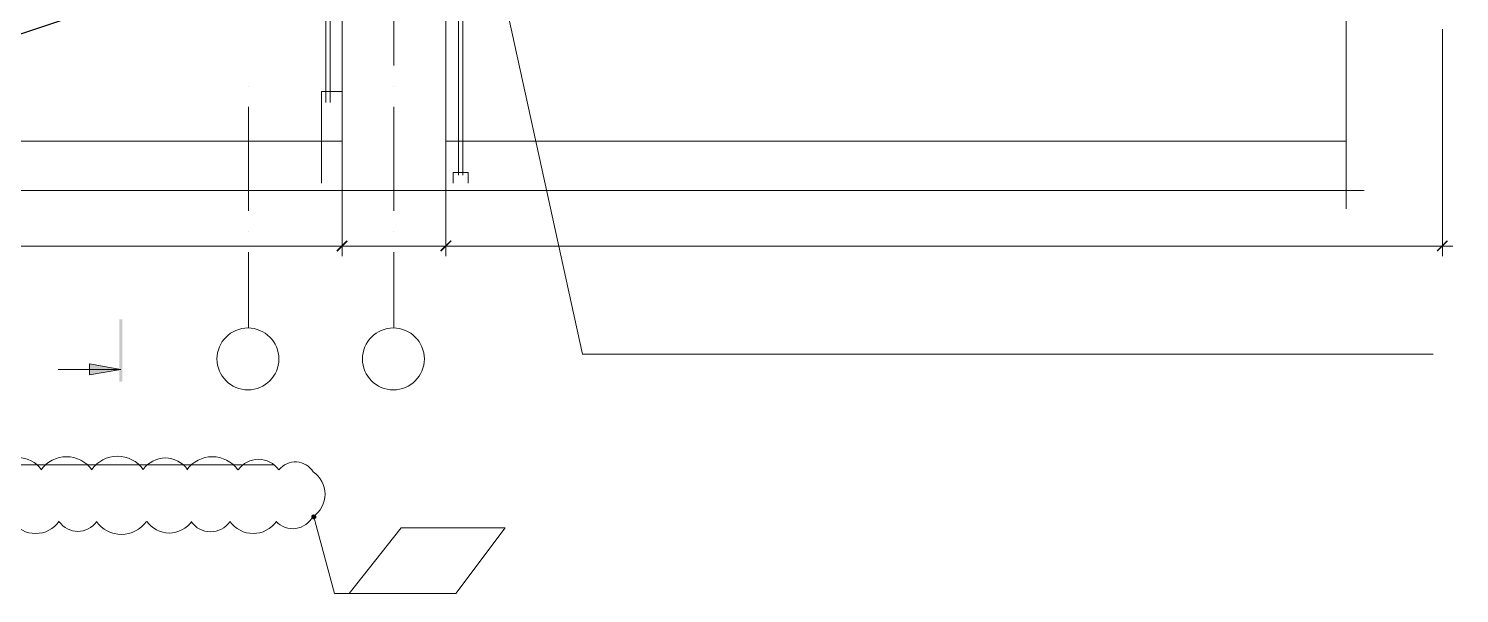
# Model space of a CAD drawing. Header units: millimetres. Extents: x -356862 to 418287, y 0 to 839748.
# Drawn here: x 380869 to 387918, y 766429 to 769213 of the extents above; entities that cross this region are included whole.
import ezdxf

# ---------------------------------------------------------------- set-up
doc = ezdxf.new("R2010")
doc.units = ezdxf.units.MM
doc.layers.add('PDF _Геометрия', color=7, linetype='Continuous', true_color=0xbababa)
doc.layers.add('PDF _Сплошная заливка', color=7, linetype='Continuous', true_color=0xf50000)

msp = doc.modelspace()

# ---------------------------------------------------------------- linework, layer by layer
at = {"layer": 'PDF _Геометрия', "color": 251, "lineweight": 20, "true_color": 0x545454}
for points in [[(377117.8536, 773677.4037), (377120.0185, 773651.4243), (377633.1113, 767063.4862), (377728.369, 767063.4862), (382079.9154, 767063.4862)], [(383062.4002, 770052.8781), (383597.5443, 767609.0532), (383692.802, 767609.0532), (387788.8845, 767609.0532)]]:
    msp.add_lwpolyline(points, dxfattribs=at)
at = {"layer": 'PDF _Геометрия', "color": 7, "lineweight": 30}
msp.add_lwpolyline([(379241.668, 768659.0532), (391107.7505, 772614.414)], dxfattribs=at)
at = {"layer": 'PDF _Геометрия', "color": 7, "lineweight": 5}
for points in [[(387360.2247, 771363.0738), (387360.2247, 771274.3109), (387360.2247, 769916.8882), (387213.0082, 769880.0841), (387507.4412, 769806.4759), (387360.2247, 769769.6718), (387360.2247, 768414.414), (387360.2247, 768325.6511)], [(379241.668, 768659.0532), (382413.3175, 768659.0532)], [(387360.2247, 768659.0532), (382924.2453, 768659.0532)], [(387448.9876, 768414.414), (387360.2247, 768414.414), (379737.4412, 768414.414), (379700.6371, 768561.6305), (379627.0288, 768265.0326), (379590.2247, 768414.414), (371967.4412, 768414.414), (371878.6783, 768414.414)]]:
    msp.add_lwpolyline(points, dxfattribs=at)
at = {"layer": 'PDF _Геометрия', "color": 8, "lineweight": 5, "true_color": 0x808080}
for points in [[(382987.0288, 769756.6821), (382987.0288, 768503.1769), (382997.8536, 768503.1769), (383008.6783, 768503.1769), (383008.6783, 769756.6821)], [(382333.2144, 769551.012), (382333.2144, 768903.6924)], [(382354.8639, 768903.6924), (382354.8639, 769551.012)], [(382311.5649, 768451.2181), (382311.5649, 768903.6924), (382413.3175, 768903.6924), (382413.3175, 768451.2181)], [(383034.6577, 768451.2181), (383034.6577, 768503.1769), (382997.8536, 768503.1769), (382961.0495, 768503.1769), (382961.0495, 768451.2181)]]:
    msp.add_lwpolyline(points, dxfattribs=at)
at = {"layer": 'PDF _Геометрия', "color": 252, "lineweight": 5, "true_color": 0x989898}
for points in [[(382987.0288, 769702.5584), (382987.0288, 768490.1872)], [(383008.6783, 768490.1872), (383008.6783, 769702.5584)], [(382333.2144, 769191.6305), (382333.2144, 769141.8367)], [(382354.8639, 769141.8367), (382354.8639, 769191.6305)], [(382333.2144, 769118.0223), (382333.2144, 769070.3934)], [(382354.8639, 769070.3934), (382354.8639, 769118.0223)], [(382333.2144, 769044.414), (382333.2144, 768996.7852)], [(382354.8639, 768996.7852), (382354.8639, 769044.414)], [(382333.2144, 768972.9707), (382333.2144, 768923.1769)], [(382354.8639, 768923.1769), (382354.8639, 768972.9707)], [(382333.2144, 768899.3625), (382333.2144, 768849.5687)], [(382354.8639, 768849.5687), (382354.8639, 768899.3625)]]:
    msp.add_lwpolyline(points, dxfattribs=at)
at = {"layer": 'PDF _Геометрия', "color": 7, "lineweight": 9}
for points in [[(382668.7814, 769031.4243), (382668.7814, 769405.9604)], [(382413.3175, 768414.414), (382413.3175, 769273.8986)], [(382924.2453, 769273.8986), (382924.2453, 768414.414)], [(381952.1835, 768929.6718), (381952.1835, 768929.6718)], [(382668.7814, 768929.6718), (382668.7814, 768929.6718)], [(381952.1835, 768314.8264), (381952.1835, 768827.9192)], [(382668.7814, 768314.8264), (382668.7814, 768827.9192)], [(381952.1835, 768213.0738), (381952.1835, 768213.0738)], [(382668.7814, 768213.0738), (382668.7814, 768213.0738)], [(381952.1835, 767736.7852), (381952.1835, 768111.3212)], [(382668.7814, 767736.7852), (382668.7814, 768111.3212)]]:
    msp.add_lwpolyline(points, dxfattribs=at)
at = {"layer": 'PDF _Геометрия', "color": 7, "lineweight": 18}
for points in [[(382924.2453, 769375.6511), (382924.2453, 768091.8367), (382924.2453, 768895.0326)], [(387834.3484, 769211.1151), (387834.3484, 768091.8367)], [(379087.9567, 768141.6305), (382463.1113, 768141.6305)], [(382361.3587, 768141.6305), (382976.2041, 768141.6305)], [(382872.2866, 768141.6305), (387886.3072, 768141.6305)]]:
    msp.add_lwpolyline(points, dxfattribs=at)
msp.add_lwpolyline([(382413.3175, 768091.8367), (382413.3175, 769204.6202)], close=True, dxfattribs=at)
at = {"layer": 'PDF _Геометрия', "color": 7, "lineweight": 13}
for points in [[(381168.4721, 767561.4243), (381168.4721, 767507.3006), (381322.1835, 767533.28), (381014.7608, 767533.28), (381322.1835, 767533.28)], [(381168.4721, 767561.4243), (381322.1835, 767533.28), (381168.4721, 767507.3006)]]:
    msp.add_lwpolyline(points, close=True, dxfattribs=at)
at = {"layer": 'PDF _Геометрия', "color": 1, "lineweight": 20}
for points in [[(380931.243, 767039.2642, 0.520539952), (380702.4784, 767039.2642, 0.520539925), (380455.4584, 767038.9786)], [(381651.2104, 767039.8686, 0.520539929), (381433.086, 767039.8686, 0.520539998), (381179.363, 767039.2973)]]:
    msp.add_lwpolyline(points, format="xyb", dxfattribs=at)
msp.add_lwpolyline([(382276.9257, 766795.0326), (382281.2556, 766782.0429), (382376.5134, 766429.1563), (382631.9773, 766429.1563), (382974.0391, 766429.1563)], dxfattribs=at)
msp.add_lwpolyline([(382447.9567, 766429.1563), (382974.0391, 766429.1563), (383216.5134, 766751.7336), (382703.4206, 766751.7336)], close=True, dxfattribs=at)
at = {"layer": 'PDF _Геометрия', "color": 7, "lineweight": 20}
for centre in [(381949.175, 767584.8611), (382665.8027, 767584.8611)]:
    msp.add_circle(centre, 152.6288, dxfattribs=at)
at = {"layer": 'PDF _Геометрия', "color": 1, "lineweight": 20}
for centre, radius, start, end in [((381055.015, 766950.5058), 152.6289, 35.00244954, 144.99755046), ((381773.8076, 766950.5058), 152.6289, 35.00244954, 144.99755046), ((382001.136, 766967.8254), 122.3196, 35.00243391, 144.99756609), ((382182.9993, 766974.3214), 102.8351, 31.72850568, 141.7291311), ((382193.8241, 766918.0294), 135.3093, 305.00244902, 54.99755098), ((380903.4631, 766866.0696), 141.8041, 215.00244437, 324.99755563), ((381111.3058, 766846.5839), 111.4948, 215.0024326, 324.9975674), ((381325.6445, 766870.3994), 150.4639, 215.00244563, 324.99755437), ((381561.6338, 766861.7386), 135.3093, 215.00244902, 324.99755098), ((381765.1467, 766848.7489), 115.8248, 215.00245265, 324.99754735), ((381975.1555, 766863.9035), 139.6392, 215.00244322, 324.99755678), ((382170.0086, 766859.5736), 111.4948, 222.83568488, 332.83627845)]:
    msp.add_arc(centre, radius, start, end, dxfattribs=at)
at = {"layer": 'PDF _Сплошная заливка', "color": 7, "transparency": 33554559}
for points in [[(382385.1732, 768119.981), (382389.5031, 768113.4862), (382434.967, 768169.7748)], [(382434.967, 768169.7748), (382389.5031, 768113.4862), (382385.1732, 768119.981)], [(382389.5031, 768113.4862), (382434.967, 768169.7748), (382441.4618, 768165.445)], [(382441.4618, 768165.445), (382434.967, 768169.7748), (382389.5031, 768113.4862)], [(382896.101, 768119.981), (382900.4309, 768113.4862), (382948.0598, 768169.7748)], [(382948.0598, 768169.7748), (382900.4309, 768113.4862), (382896.101, 768119.981)], [(382900.4309, 768113.4862), (382948.0598, 768169.7748), (382952.3897, 768165.445)], [(382952.3897, 768165.445), (382948.0598, 768169.7748), (382900.4309, 768113.4862)], [(387806.2041, 768119.981), (387810.534, 768113.4862), (387855.9979, 768169.7748)], [(387810.534, 768113.4862), (387855.9979, 768169.7748), (387862.4928, 768165.445)], [(381330.8433, 767780.0841), (381315.6886, 767780.0841), (381330.8433, 767472.6614)], [(381315.6886, 767780.0841), (381330.8433, 767472.6614), (381315.6886, 767472.6614)], [(381330.8433, 767780.0841), (381315.6886, 767780.0841), (381330.8433, 767472.6614)], [(381315.6886, 767780.0841), (381330.8433, 767472.6614), (381315.6886, 767472.6614)], [(381168.4721, 767561.4243), (381322.1835, 767533.28), (381168.4721, 767533.28)], [(381322.1835, 767533.28), (381168.4721, 767533.28), (381168.4721, 767507.3006)]]:
    msp.add_solid(points, dxfattribs=at)
at = {"layer": 'PDF _Сплошная заливка', "color": 1, "transparency": 33554559}
for points in [[(382270.4309, 766818.847), (382261.7711, 766812.3522), (382272.5959, 766805.8573)], [(382261.7711, 766812.3522), (382272.5959, 766805.8573), (382261.7711, 766803.6924)], [(382272.5959, 766805.8573), (382261.7711, 766803.6924), (382268.266, 766795.0326)], [(382268.266, 766795.0326), (382276.9257, 766795.0326), (382272.5959, 766805.8573)], [(382279.0907, 766816.6821), (382272.5959, 766805.8573), (382270.4309, 766818.847)], [(382285.5855, 766810.1872), (382279.0907, 766816.6821), (382272.5959, 766805.8573)], [(382272.5959, 766805.8573), (382285.5855, 766799.3625), (382285.5855, 766810.1872)], [(382276.9257, 766795.0326), (382272.5959, 766805.8573), (382285.5855, 766799.3625)]]:
    msp.add_solid(points, dxfattribs=at)

doc.saveas('drawing.dxf')
